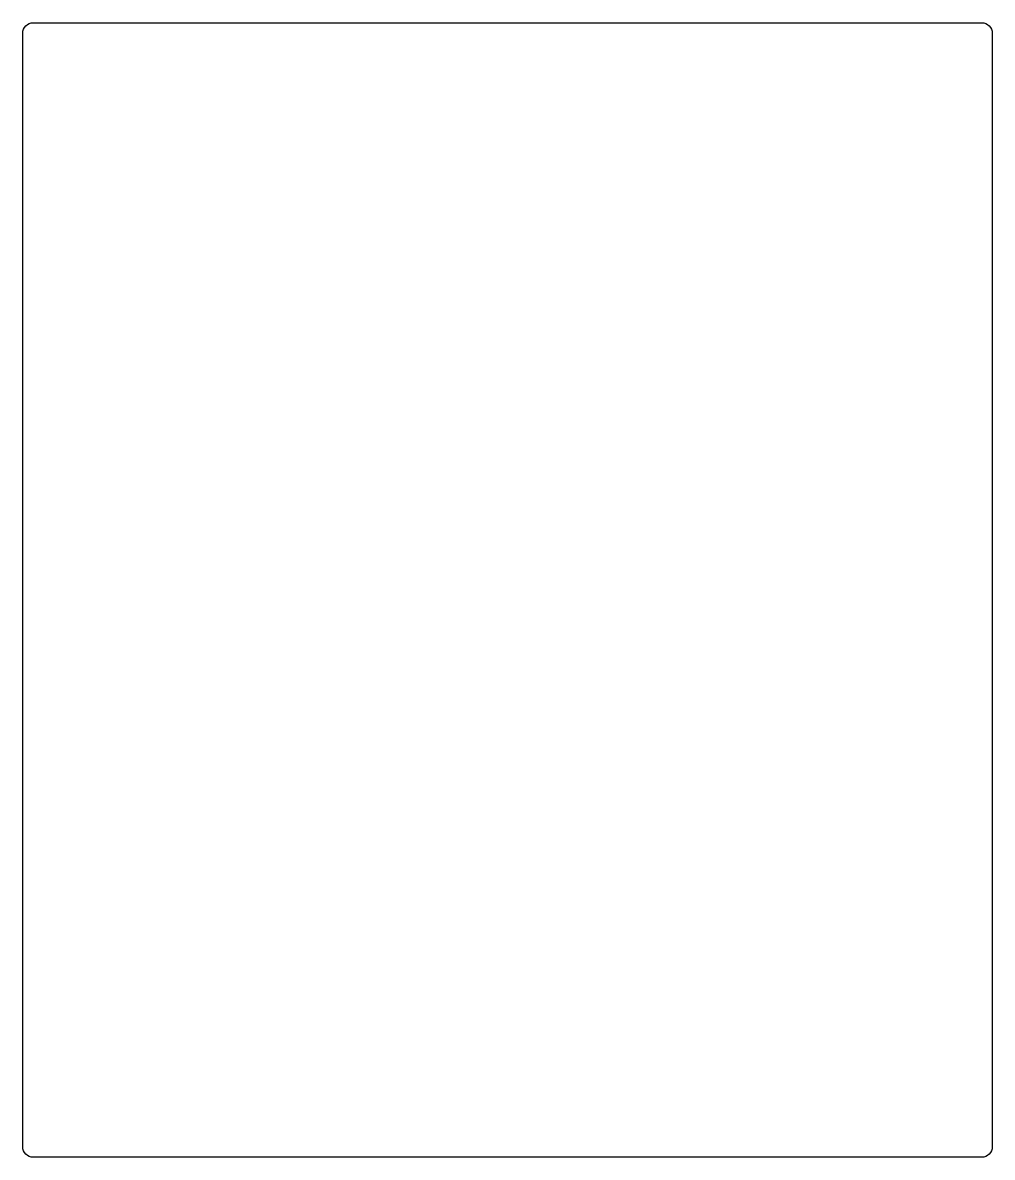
# Model space of a CAD drawing. Header units: millimetres. Extents: x -183 to 183, y -214 to 214.
import ezdxf

# ---------------------------------------------------------------- set-up
doc = ezdxf.new("R2010")
doc.units = ezdxf.units.MM
doc.layers.get('0').update_dxf_attribs({"linetype": 'CONTINUOUS'})

msp = doc.modelspace()

# ---------------------------------------------------------------- linework, layer by layer
msp.add_lwpolyline([(-183, 210, -0.414214), (-179, 214), (179, 214, -0.414214), (183, 210), (183, -210, -0.414214), (179, -214), (-179, -214, -0.414214), (-183, -210)], format="xyb", close=True)

doc.saveas('drawing.dxf')
